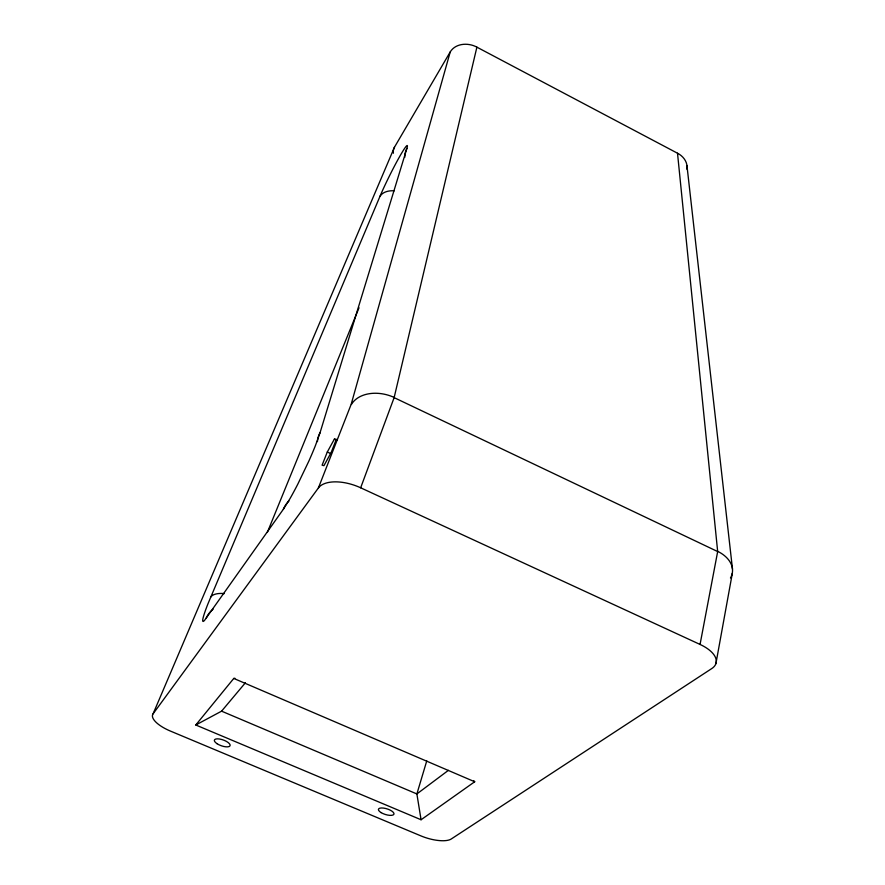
<?xml version="1.0" encoding="UTF-8"?>
<svg xmlns="http://www.w3.org/2000/svg" width="885" height="885" viewBox="0 0 885 885"><rect width="100%" height="100%" fill="white"/><g stroke="black" fill="none" stroke-linecap="round" stroke-linejoin="round"><path stroke-width="1.33" d="M715.91 663.639L732.337 573.27M686.815 169.135C688.143 162.409 683.275 156.103 677.512 153.227L476.893 47.159C468.464 42.48 455.664 43.022 450.222 51.927L394.5 147.153L153.083 713.841A25.234 9.248 20.3 0 0 170.418 731.076L420.983 835.916A24.271 8.695 16.9 0 0 451.25 838.991L711.794 668.54A33.11 15.676 13.1 0 0 700.057 644.446L717.669 551.554L677.512 153.227M153.083 713.841L318.379 487.978A34.327 17.335 19.9 0 1 360.66 487.79L394.135 397.63L476.893 47.159M450.222 51.927L351.146 404.379L318.379 487.978M426.758 760.89L416.879 793.945L421.072 819.753L474.703 781.754L473.586 780.625M406.879 148.437A34.747 2.434 -63.6 0 0 399.08 157.574A34.747 2.434 -63.6 0 0 379.964 196.37L207.975 603.78A44.372 3.673 -64.9 0 0 203.196 617.531A42.801 3.551 -64.9 0 0 202.754 619.666A44.272 3.673 -64.9 0 0 204.634 620.263L283.355 509.251L289.882 498.808A51.275 5.033 -64.6 0 0 297.913 483.929L308.81 461.185A51.286 5.033 -64.6 0 0 315.602 445.133L320.071 432.654L406.901 148.403A21.074 19.37 18.3 0 0 404.777 157.331M327.306 451.992L322.096 465.2L323.932 465.654L331.112 452.622L336.344 439.292L334.375 439.115L327.306 451.992L331.067 453.728M267.314 532.438L359.033 307.77M421.072 819.753L195.784 724.992L233.773 678.441L234.901 678.242M195.784 724.992L221.582 711.164L245.41 682.766M448.407 770.337L416.879 793.945L221.582 711.164M233.773 678.441L474.703 781.754M360.66 487.79L700.057 644.446M334.375 439.115L336.875 440.287M394.135 397.63L717.669 551.554M732.492 569.11L686.959 165.639M283.355 509.251A30.123 26.495 35.6 0 1 288.952 501.032M206.072 618.405A26.13 24.426 33.1 0 1 213.086 609.223M317.438 441.604A30.057 24.824 13.8 0 1 320.071 432.654M379.953 196.393A20.532 13.419 22.8 0 1 394.19 190.817M210.752 597.043A25.256 10.93 20.7 0 1 224.392 593.592M717.812 551.41A32.114 21.517 6.4 0 1 730.479 577.994M351.389 404.478A33.309 23.663 17.3 0 1 394.234 397.465M393.394 153.205A18.906 12.832 23.4 0 1 394.5 147.153M381.125 812.618A8.131 2.932 17.5 0 0 393.88 814.311A8.131 2.932 17.5 0 0 383.614 808.093A8.131 2.932 17.5 0 0 381.125 812.618M217.068 743.71A8.341 3.053 19.7 0 0 230.023 745.834A8.341 3.053 19.7 0 0 219.668 739.03A8.341 3.053 19.7 0 0 217.068 743.71"/></g></svg>
